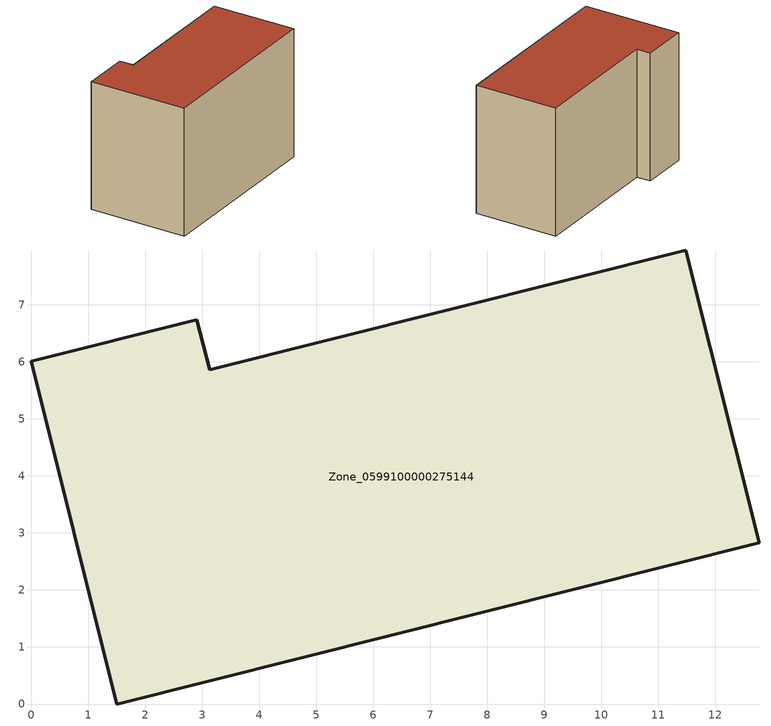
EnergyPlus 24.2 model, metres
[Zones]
Zone_0599100000275144
 floor ground (C_G): 1.5,0 0,6.01 2.91,6.74 3.13,5.86 11.48,7.96 12.77,2.83 z0
 wall outside (C_F): 1.5,0 12.77,2.83 11.48,7.96 3.13,5.86 2.91,6.74 0,6.01 1.5,0 z0:8.11
 roof outside (C_R): 0,6.01 1.5,0 12.77,2.83 11.48,7.96 3.13,5.86 2.91,6.74 z8.11
[BUILDING]
Pand.0599100000275144: North Axis=0; Terrain=City; Loads Convergence Tolerance Value=0.04; Temperature Convergence Tolerance Value=0.4; Solar Distribution=FullExterior; Maximum Number of Warmup Days=25; Minimum Number of Warmup Days=1
[Site:Location]
Rotterdam.The.Hague.AP_ZH_NLD Design_Conditions: Latitude=51.96; Longitude=4.45; Time Zone=1; Elevation=-4.5
[SITE:GROUNDTEMPERATURE:BUILDINGSURFACE]
18, 18, 18, 18, 18, 18, 18, 18, 18, 18, 18, 18
[MATERIAL] Thermal Absorptance=0.9; Solar Absorptance=0.7; Visible Absorptance=0.7
Name | Roughness | Thickness | Conductivity | Density | Specific Heat
G.TI.1975-1991 | MediumSmooth | 0.15 | 0.288461 | 540 | 1210
F.TI.1975-1991 | Rough | 0.3 | 0.230769 | 1920 | 840
R.TI.1975-1991 | MediumRough | 0.2 | 0.153846 | 1500 | 1000
[CONSTRUCTION]
C_G: G.TI.1975-1991
C_F: F.TI.1975-1991
C_R: R.TI.1975-1991
[ZONE]
Zone_0599100000275144: Type=1; Multiplier=1; Ceiling Height=Autocalculate; Volume=Autocalculate; Floor Area=autocalculate; Part of Total Floor Area=Yes
[ZONEINFILTRATION:DESIGNFLOWRATE]
Infil_Zone_0599100000275144: Zone or ZoneList or Space or SpaceList=Zone_0599100000275144; Schedule=AlwaysOn; Design Flow Rate Calculation Method=Flow/Area; Flow Rate per Floor Area=0.003; Constant Term Coefficient=1; Temperature Term Coefficient=0; Velocity Term Coefficient=0; Velocity Squared Term Coefficient=0
[HVACTEMPLATE:ZONE:IDEALLOADSAIRSYSTEM]
Zone_0599100000275144: Maximum Heating Supply Air Temperature=50; Minimum Cooling Supply Air Temperature=13; Maximum Heating Supply Air Humidity Ratio=0.0156; Minimum Cooling Supply Air Humidity Ratio=0.0077; Heating Limit=NoLimit; Cooling Limit=NoLimit; Dehumidification Control Type=ConstantSensibleHeatRatio; Cooling Sensible Heat Ratio=0.7; Dehumidification Setpoint=60; Humidification Control Type=None; Humidification Setpoint=30; Outdoor Air Method=None; Outdoor Air Flow Rate per Person=0.00944; Outdoor Air Flow Rate per Zone Floor Area=0; Outdoor Air Flow Rate per Zone=0; Demand Controlled Ventilation Type=None; Outdoor Air Economizer Type=NoEconomizer; Heat Recovery Type=None; Sensible Heat Recovery Effectiveness=0.7; Latent Heat Recovery Effectiveness=0.65
[ZONECONTROL:THERMOSTAT]
ThermostatControl_Zone_0599100000275144: Zone or ZoneList=Zone_0599100000275144; Control Type Schedule=DualSetpointControlType; Control 1=Thermostat_Zone_0599100000275144; Temperature Difference Between Cutout And Setpoint=0
[THERMOSTATSETPOINT:DUALSETPOINT]
Thermostat_Zone_0599100000275144: Heating Setpoint Temperature Schedule=HeatingSetpoint_Zone_0599100000275144; Cooling Setpoint Temperature Schedule=CoolingSetpoint_Zone_0599100000275144
[SCHEDULE:COMPACT]
HeatingSetpoint_Zone_0599100000275144: Through: 12/31, For: AllDays, Until: 24:00, 21
CoolingSetpoint_Zone_0599100000275144: Through: 12/31, For: AllDays, Until: 24:00, 24
DualSetpointControlType: Through: 12/31, For: AllDays, Until: 24:00, 4
AlwaysOn: Through: 12/31, For: AllDays, Until: 24:00, 1
